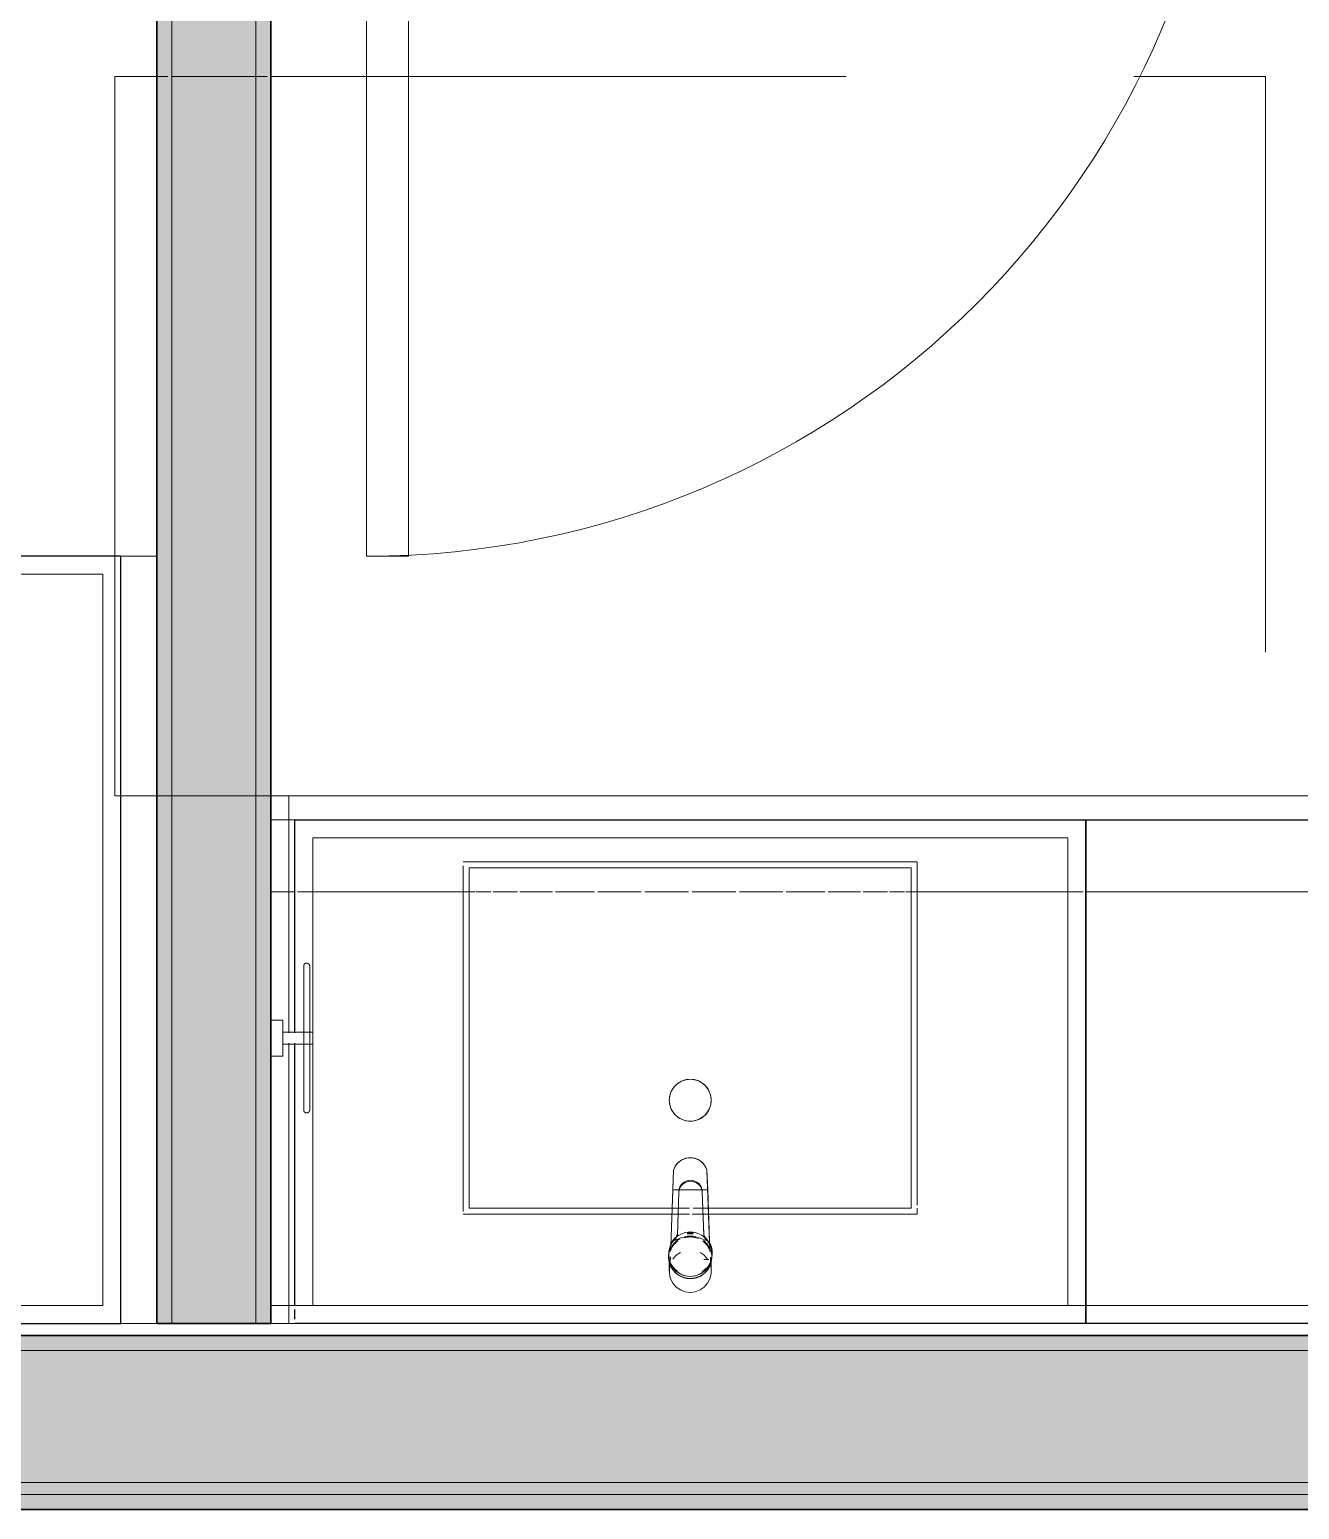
# Model space of a CAD drawing. Header units: inches. Extents: x 6 to 8416, y -388 to 6104.
# Drawn here: x 6287 to 6339.9, y 1568.9 to 1630.6 of the extents above; entities that cross this region are included whole.
import ezdxf

# ---------------------------------------------------------------- set-up
doc = ezdxf.new("R2010")
doc.units = ezdxf.units.IN
doc.header["$MEASUREMENT"] = 0
doc.linetypes.add('Hidden 1_16_', pattern=[36, 24, -12])
for name, color, linetype, lineweight in [('A-DOOR', 31, 'Continuous', 18), ('A-DOOR-FRAM', 31, 'Continuous', 25), ('A-GENM', 13, 'Continuous', 18), ('A-ROOM', 32, 'Continuous', 13), ('A-WALL', 113, 'Continuous', 25), ('A-WALL-PATT', 111, 'Continuous', 35), ('I-WALL', 2, 'Continuous', 25), ('P-SANR-FIXT', 6, 'Continuous', 18), ('Q-CASE', 31, 'Continuous', 18), ('Q-SPCQ', 91, 'Continuous', 18)]:
    doc.layers.add(name, color=color, linetype=linetype, lineweight=lineweight)

# ---------------------------------------------------------------- blocks, each defined once
blk = doc.blocks.new('GM BA Vanity-Double - Lav Cab-Drawers-Lav Cab-ICC ADA-AM - Type B Opt_ A - 33_ Lav Cab_15_ Drawer_33_ Lav Cab-19125548-LEVEL 3 - PLAN Copy 1 Copy 1')
at = {"layer": 'A-GENM'}
for p, q in [((0.75, 0), (0, 0)), ((0, 0), (0, -0.75)), ((0, 0), (0.75, 0)), ((0, -0.75), (0, 0)), ((83, 0), (0, 0)), ((0, 0), (0, -0.75)), ((0, -0.75), (0, 0)), ((0, 0), (0.75, 0)), ((0.75, 0), (0, 0)), ((0, 0), (0, -22)), ((0, -0.75), (0, 0)), ((0, 0), (0.75, 0)), ((82.25, 0), (0.75, 0)), ((0.75, 0), (82.25, 0)), ((0.75, 0), (82.25, 0)), ((0.75, -11.783), (0.75, 0)), ((0.75, 0), (0.75, -0.75)), ((83, 0), (82.25, 0)), ((82.25, 0), (83, 0)), ((82.25, 0), (83, 0)), ((83, 0), (82.25, 0)), ((82.25, 0), (82.25, -11.69)), ((82.25, -0.75), (82.25, 0)), ((82.25, 0), (83, 0)), ((83, -0.75), (83, 0)), ((83, 0), (83, -0.75)), ((83, -0.75), (83, 0)), ((83, 0), (83, -0.75)), ((83, -22), (83, 0)), ((83, 0), (83, -0.75)), ((0, -0.75), (0, -22)), ((0, -22), (0, -0.75)), ((0, -0.75), (83, -0.75)), ((0.75, -0.75), (0, -0.75)), ((0, -22), (0, -0.75)), ((82.25, -0.75), (0.75, -0.75)), ((0.75, -0.75), (0.75, -11.783)), ((83, -0.75), (82.25, -0.75)), ((82.25, -11.69), (82.25, -0.75)), ((83, -22), (83, -0.75)), ((83, -0.75), (83, -22)), ((83, -0.75), (83, -22)), ((8.281, -4.813), (16.746, -4.813)), ((8.281, -19), (8.281, -4.813)), ((16.746, -4.813), (8.281, -4.813)), ((8.281, -4.813), (8.281, -19)), ((16.746, -4.813), (16.975, -4.813)), ((16.975, -4.813), (16.746, -4.813)), ((16.975, -4.813), (17.386, -4.813)), ((17.386, -4.813), (16.975, -4.813)), ((17.531, -4.813), (17.999, -4.813)), ((17.999, -4.813), (17.531, -4.813)), ((17.999, -4.813), (18.254, -4.813)), ((18.254, -4.813), (17.999, -4.813)), ((18.254, -4.813), (26.719, -4.813)), ((26.719, -4.813), (18.254, -4.813)), ((26.719, -4.813), (26.719, -19)), ((26.719, -19), (26.719, -4.813)), ((56.281, -19), (56.281, -4.813)), ((56.281, -4.813), (64.746, -4.813)), ((56.281, -4.813), (56.281, -19)), ((64.746, -4.813), (56.281, -4.813)), ((64.746, -4.813), (64.975, -4.813)), ((64.975, -4.813), (64.746, -4.813)), ((64.975, -4.813), (65.386, -4.813)), ((65.386, -4.813), (64.975, -4.813)), ((65.531, -4.813), (65.999, -4.813)), ((65.999, -4.813), (65.531, -4.813)), ((65.999, -4.813), (66.254, -4.813)), ((66.254, -4.813), (65.999, -4.813)), ((66.254, -4.813), (74.719, -4.813)), ((74.719, -4.813), (66.254, -4.813)), ((74.719, -4.813), (74.719, -19)), ((74.719, -19), (74.719, -4.813)), ((0.75, -22), (0.75, -12.217)), ((0.75, -12.217), (0.75, -22)), ((82.25, -12.123), (82.25, -22)), ((82.25, -22), (82.25, -12.123)), ((26.719, -19), (8.281, -19)), ((8.281, -19), (26.719, -19)), ((74.719, -19), (56.281, -19)), ((56.281, -19), (74.719, -19)), ((0, -22), (0.75, -22)), ((0.75, -22), (0, -22)), ((0, -22), (0.75, -22)), ((0.75, -22), (0, -22)), ((0.75, -22), (82.25, -22)), ((82.25, -22), (0.75, -22)), ((82.25, -22), (83, -22)), ((83, -22), (82.25, -22)), ((82.25, -22), (83, -22)), ((83, -22), (82.25, -22))]:
    blk.add_line(p, q, dxfattribs=at)
blk = doc.blocks.new('Unit-Single-Flush-ICC ADA-AM - 36_ x 84_-NR _U-BA _ BATH_-6493405-LEVEL 3 - PLAN Copy 1 Copy 1')
at = {"layer": 'A-DOOR'}
for p, q in [((16.25, 38.375), (18, 38.375)), ((16.25, 2.375), (16.25, 38.375)), ((18, 2.375), (18, 38.375)), ((16.25, 2.375), (18, 2.375))]:
    blk.add_line(p, q, dxfattribs=at)
at = {"layer": 'A-DOOR', "lineweight": 9}
blk.add_arc((18, 2.375), 36, 90, 180, dxfattribs=at)
at = {"layer": 'A-DOOR-FRAM'}
for p, q in [((-18, 3.375), (-20, 3.375)), ((-20, 3.375), (-20, 2.375)), ((-18, 2.375), (-18, 3.375)), ((20, 3.375), (18, 3.375)), ((18, 3.375), (18, 2.375)), ((20, 2.375), (20, 3.375)), ((-20, 2.375), (-18, 2.375)), ((18, 2.375), (20, 2.375)), ((-18, -2.375), (-20, -2.375)), ((-20, -2.375), (-20, -3.375)), ((-18, -3.375), (-18, -2.375)), ((20, -2.375), (18, -2.375)), ((18, -2.375), (18, -3.375)), ((20, -3.375), (20, -2.375)), ((-20, -3.375), (-18, -3.375)), ((18, -3.375), (20, -3.375))]:
    blk.add_line(p, q, dxfattribs=at)
at = {"layer": 'A-DOOR-FRAM', "lineweight": 18}
for p, q in [((-18, 3.375), (-20, 3.375)), ((-20, 3.375), (-20, 2.375)), ((-18, 3.375), (-18, 2.375)), ((20, 3.375), (18, 3.375)), ((18, 3.375), (18, 2.375)), ((20, 3.375), (20, 2.375)), ((-20, 2.375), (-18, 2.375)), ((18, 2.375), (20, 2.375)), ((-20, -3.375), (-20, -2.375)), ((-18, -2.375), (-20, -2.375)), ((-18, -3.375), (-18, -2.375)), ((18, -3.375), (18, -2.375)), ((20, -2.375), (18, -2.375)), ((20, -3.375), (20, -2.375)), ((-20, -3.375), (-18, -3.375)), ((18, -3.375), (20, -3.375))]:
    blk.add_line(p, q, dxfattribs=at)
blk = doc.blocks.new('CW - FL - Single UP _ LW Doors - AM - 30_ W x 32_ D x H-V208-LEVEL 3 - PLAN Copy 1 Copy 1')
at = {"layer": 'Q-CASE', "lineweight": 9}
for p, q in [((-5.262, 0), (-5.262, -32)), ((24.738, 0), (-5.262, 0)), ((-5.262, 0), (-5.262, -32)), ((24.738, 0), (-5.262, 0)), ((-5.262, 0), (24.738, 0)), ((24.738, -32), (24.738, 0)), ((24.738, -32), (24.738, 0)), ((24.738, -32), (24.738, 0)), ((23.988, -0.75), (-4.512, -0.75)), ((-4.512, -0.75), (-4.512, -31.25)), ((-4.512, -0.75), (23.988, -0.75)), ((-4.512, -31.25), (-4.512, -0.75)), ((23.988, -31.25), (23.988, -0.75)), ((23.988, -0.75), (23.988, -31.25)), ((24.738, -32), (24.738, -29)), ((-4.512, -31.25), (23.988, -31.25)), ((23.988, -31.25), (-4.512, -31.25)), ((24.738, -32), (-5.262, -32)), ((-5.262, -32), (24.738, -32)), ((-5.262, -32), (24.738, -32))]:
    blk.add_line(p, q, dxfattribs=at)
at = {"layer": 'Q-CASE', "lineweight": 25}
for p, q in [((24.738, 0), (-5.262, 0)), ((-5.262, 0), (-5.262, -32)), ((24.738, -32), (24.738, 0)), ((-5.262, -32), (24.738, -32))]:
    blk.add_line(p, q, dxfattribs=at)
blk = doc.blocks.new('CW - LW - Filler - Toe Kick - AM - 1 1_2_ W x 32_ D x H-V209-LEVEL 3 - PLAN Copy 1 Copy 1')
at = {"layer": 'Q-CASE', "lineweight": 9}
for p, q in [((18.238, 0), (18.238, -32)), ((19.738, 0), (18.238, 0)), ((18.238, 0), (18.238, -32)), ((19.738, 0), (18.238, 0)), ((18.238, -32), (18.238, 0)), ((18.238, 0), (19.738, 0)), ((19.738, -32), (19.738, 0)), ((19.738, -32), (19.738, 0)), ((18.238, -32), (19.738, -32)), ((18.238, -32), (19.738, -32)), ((18.238, -32.004), (19.738, -32.004)), ((18.238, -32.004), (19.738, -32.004))]:
    blk.add_line(p, q, dxfattribs=at)
blk = doc.blocks.new('CW BA Var LW - 3 Drawers - AM - W x H x 21_ D - 6_ Top Drawer-19125550-LEVEL 3 - PLAN Copy 1 Copy 1')
at = {"layer": 'Q-CASE', "lineweight": 9}
for p, q in [((3.738, 0), (3.738, -0.75)), ((3.738, -0.75), (3.738, 0)), ((3.738, 0), (18.738, 0)), ((18.738, 0), (3.738, 0)), ((18.738, 0), (18.738, -0.75)), ((18.738, -0.75), (18.738, 0)), ((3.738, 0), (3.738, -0.75)), ((3.738, -0.75), (3.738, 0)), ((3.738, 0), (18.738, 0)), ((18.738, 0), (3.738, 0)), ((18.738, 0), (18.738, -0.75)), ((18.738, -0.75), (18.738, 0)), ((3.738, -0.75), (3.738, -18)), ((3.738, -18), (3.738, -0.75)), ((3.738, -0.75), (3.738, -21)), ((3.738, -21), (3.738, -0.75)), ((18.738, -0.75), (18.738, -18)), ((18.738, -18), (18.738, -0.75)), ((18.738, -0.75), (18.738, -21)), ((18.738, -21), (18.738, -0.75)), ((18.738, -18), (3.738, -18)), ((18.738, -18), (3.738, -18)), ((18.738, -21), (3.738, -21)), ((18.738, -21), (3.738, -21)), ((3.738, -21), (18.738, -21))]:
    blk.add_line(p, q, dxfattribs=at)
at = {"layer": 'Q-CASE', "lineweight": 25}
for p, q in [((3.738, -0.75), (3.738, 0)), ((3.738, 0), (18.738, 0)), ((18.738, 0), (18.738, -0.75)), ((3.738, -21), (3.738, -0.75)), ((18.738, -0.75), (18.738, -21)), ((18.738, -21), (3.738, -21))]:
    blk.add_line(p, q, dxfattribs=at)
blk = doc.blocks.new('CW BA Var LW - Double Doors - AM - W x H x 21_ D - 5 1_2_ Hidden Apron-19125577-LEVEL 3 - PLAN Copy 1 Copy 1')
at = {"layer": 'Q-CASE', "lineweight": 9}
for p, q in [((-14.262, 0), (-14.262, -0.75)), ((-14.262, -0.75), (-14.262, 0)), ((-14.262, 0), (18.738, 0)), ((18.738, 0), (-14.262, 0)), ((-14.262, 0), (-14.262, -0.75)), ((-14.262, -0.75), (-14.262, 0)), ((-14.262, 0), (18.738, 0)), ((18.738, 0), (-14.262, 0)), ((18.738, -0.18), (18.738, -0.581)), ((18.738, -0.581), (18.738, -0.18)), ((18.738, -0.18), (18.738, -0.581)), ((18.738, -0.581), (18.738, -0.18)), ((-14.262, -0.75), (-14.262, -21)), ((-14.262, -21), (-14.262, -0.75)), ((-14.262, -0.75), (-14.262, -18)), ((-14.262, -18), (-14.262, -0.75)), ((-13.512, -0.75), (17.988, -0.75)), ((-13.512, -20.228), (-13.512, -0.75)), ((17.988, -0.75), (-13.512, -0.75)), ((-13.512, -0.75), (-13.512, -20.228)), ((17.988, -0.75), (17.988, -11.69)), ((17.988, -11.69), (17.988, -0.75)), ((18.738, -0.75), (18.738, -11.69)), ((18.738, -11.69), (18.738, -0.75)), ((18.738, -0.75), (18.738, -11.69)), ((18.738, -11.69), (18.738, -0.75)), ((17.988, -11.69), (17.988, -12.123)), ((17.988, -12.123), (17.988, -11.69)), ((17.988, -12.123), (17.988, -20.25)), ((17.988, -20.25), (17.988, -12.123)), ((18.738, -12.123), (18.738, -21)), ((18.738, -21), (18.738, -12.123)), ((18.738, -12.123), (18.738, -18)), ((18.738, -18), (18.738, -12.123)), ((-7.209, -18), (-14.151, -18)), ((-7.209, -18), (-14.151, -18)), ((-6.981, -18), (-7.209, -18)), ((-6.981, -18), (-7.209, -18)), ((-6.75, -18), (-6.965, -18)), ((-6.75, -18), (-6.965, -18)), ((-6.068, -18), (-6.702, -18)), ((-6.068, -18), (-6.702, -18)), ((-4.97, -18), (-5.991, -18)), ((-4.97, -18), (-5.991, -18)), ((-3.51, -18), (-4.867, -18)), ((-3.51, -18), (-4.867, -18)), ((-1.762, -18), (-3.387, -18)), ((-1.762, -18), (-3.387, -18)), ((0.186, -18), (-1.625, -18)), ((0.186, -18), (-1.625, -18)), ((2.164, -18), (0.338, -18)), ((2.164, -18), (0.338, -18)), ((4.138, -18), (2.311, -18)), ((4.138, -18), (2.311, -18)), ((6.1, -18), (4.289, -18)), ((6.1, -18), (4.289, -18)), ((7.862, -18), (6.238, -18)), ((7.862, -18), (6.238, -18)), ((9.342, -18), (7.986, -18)), ((9.342, -18), (7.986, -18)), ((10.466, -18), (9.445, -18)), ((10.466, -18), (9.445, -18)), ((11.177, -18), (10.544, -18)), ((11.177, -18), (10.544, -18)), ((11.44, -18), (11.225, -18)), ((11.44, -18), (11.225, -18)), ((11.685, -18), (11.456, -18)), ((11.685, -18), (11.456, -18)), ((18.627, -18), (11.685, -18)), ((18.627, -18), (11.685, -18)), ((17.988, -20.25), (-13.512, -20.25)), ((-13.512, -20.25), (17.988, -20.25)), ((18.738, -21), (-14.262, -21)), ((18.738, -21), (-14.262, -21)), ((-14.262, -21), (18.738, -21))]:
    blk.add_line(p, q, dxfattribs=at)
at = {"layer": 'Q-CASE', "lineweight": 25}
for p, q in [((-14.262, -0.75), (-14.262, 0)), ((-14.262, 0), (18.738, 0)), ((18.738, -0.18), (18.738, -0.581)), ((-14.262, -21), (-14.262, -0.75)), ((18.738, -0.75), (18.738, -11.69)), ((18.738, -12.123), (18.738, -21)), ((18.738, -21), (-14.262, -21))]:
    blk.add_line(p, q, dxfattribs=at)
blk = doc.blocks.new('z Nested-Lav Basin-Rectangular - Rectangular-V1382-LEVEL 3 - PLAN Copy 1 Copy 1')
at = {"layer": 'P-SANR-FIXT', "lineweight": 9}
for p, q in [((-9.469, 7.387), (-0.764, 7.387)), ((-9.231, 7.387), (-9.469, 7.387)), ((-9.469, 7.387), (-9.469, 7.137)), ((-9.469, 7.017), (-9.469, -7.301)), ((-8.531, 7.387), (-9.231, 7.387)), ((-9.219, -7.051), (-9.219, 7.137)), ((-9.219, 7.137), (-0.754, 7.137)), ((-9.219, 7.137), (-8.988, 7.137)), ((-8.988, 7.137), (-8.306, 7.137)), ((-7.403, 7.387), (-8.531, 7.387)), ((-8.306, 7.137), (-7.208, 7.137)), ((-5.904, 7.387), (-7.403, 7.387)), ((-7.208, 7.137), (-5.748, 7.137)), ((-4.108, 7.387), (-5.904, 7.387)), ((-5.748, 7.137), (-4, 7.137)), ((-2.107, 7.387), (-4.108, 7.387)), ((-4, 7.137), (-2.051, 7.137)), ((-0.768, 7.387), (-2.107, 7.387)), ((-2.051, 7.137), (-0.759, 7.137)), ((-0.537, 7.387), (-0.768, 7.387)), ((-0.764, 7.387), (-0.534, 7.387)), ((-0.759, 7.137), (-0.528, 7.137)), ((-0.754, 7.137), (-0.525, 7.137)), ((-0.073, 7.387), (-0.537, 7.387)), ((-0.534, 7.387), (-0.073, 7.387)), ((-0.528, 7.137), (-0.114, 7.137)), ((-0.525, 7.137), (-0.114, 7.137)), ((0.031, 7.137), (0.499, 7.137)), ((0.031, 7.137), (0.501, 7.137)), ((0.032, 7.387), (0.508, 7.387)), ((0.51, 7.387), (0.032, 7.387)), ((0.499, 7.137), (0.754, 7.137)), ((0.501, 7.137), (0.759, 7.137)), ((0.508, 7.387), (0.764, 7.387)), ((0.768, 7.387), (0.51, 7.387)), ((0.754, 7.137), (9.219, 7.137)), ((0.759, 7.137), (2.051, 7.137)), ((0.764, 7.387), (9.469, 7.387)), ((2.107, 7.387), (0.768, 7.387)), ((2.051, 7.137), (4, 7.137)), ((4.108, 7.387), (2.107, 7.387)), ((4, 7.137), (5.748, 7.137)), ((5.904, 7.387), (4.108, 7.387)), ((5.748, 7.137), (7.208, 7.137)), ((7.403, 7.387), (5.904, 7.387)), ((7.208, 7.137), (8.306, 7.137)), ((8.531, 7.387), (7.403, 7.387)), ((8.306, 7.137), (8.988, 7.137)), ((9.231, 7.387), (8.531, 7.387)), ((8.988, 7.137), (9.219, 7.137)), ((9.219, 7.137), (9.219, -7.051)), ((9.469, 7.387), (9.231, 7.387)), ((9.469, -7.141), (9.469, 7.282)), ((-9.469, -7.301), (-9.231, -7.301)), ((9.469, -7.301), (-9.469, -7.301)), ((-9.231, -7.301), (-8.531, -7.301)), ((9.219, -7.051), (-9.219, -7.051)), ((-8.988, -7.051), (-9.219, -7.051)), ((-8.306, -7.051), (-8.988, -7.051)), ((-8.531, -7.301), (-7.403, -7.301)), ((-7.208, -7.051), (-8.306, -7.051)), ((-7.403, -7.301), (-5.904, -7.301)), ((-5.748, -7.051), (-7.208, -7.051)), ((-5.904, -7.301), (-4.108, -7.301)), ((-4, -7.051), (-5.748, -7.051)), ((-4.108, -7.301), (-2.107, -7.301)), ((-2.051, -7.051), (-4, -7.051)), ((-2.107, -7.301), (0, -7.301)), ((0, -7.051), (-2.051, -7.051)), ((2.051, -7.051), (0, -7.051)), ((0, -7.301), (2.107, -7.301)), ((4, -7.051), (2.051, -7.051)), ((2.107, -7.301), (4.108, -7.301)), ((5.748, -7.051), (4, -7.051)), ((4.108, -7.301), (5.904, -7.301)), ((7.208, -7.051), (5.748, -7.051)), ((5.904, -7.301), (7.403, -7.301)), ((8.306, -7.051), (7.208, -7.051)), ((7.403, -7.301), (8.531, -7.301)), ((8.988, -7.051), (8.306, -7.051)), ((8.531, -7.301), (9.231, -7.301)), ((9.219, -7.051), (8.988, -7.051)), ((9.231, -7.301), (9.469, -7.301))]:
    blk.add_line(p, q, dxfattribs=at)
at = {"layer": 'P-SANR-FIXT'}
blk.add_circle((0, 2.637), 0.875, dxfattribs=at)
at = {"layer": 'P-SANR-FIXT', "lineweight": 9}
for points in [[(-0.875, 2.637), (-0.875, 2.738), (-0.839, 2.942), (-0.684, 3.211), (-0.447, 3.41), (-0.155, 3.516), (0.155, 3.516), (0.447, 3.41), (0.684, 3.21), (0.839, 2.942), (0.875, 2.738), (0.875, 2.637)], [(-0.67, 3.199), (-0.736, 3.121), (-0.787, 3.032), (-0.822, 2.936)], [(-0.438, 3.394), (-0.526, 3.343), (-0.605, 3.277), (-0.67, 3.199)], [(-0.152, 3.498), (-0.252, 3.481), (-0.349, 3.445), (-0.438, 3.394)], [(0.152, 3.498), (0.052, 3.516), (-0.052, 3.516), (-0.152, 3.498)], [(0.438, 3.394), (0.349, 3.445), (0.252, 3.481), (0.152, 3.498)], [(0.67, 3.199), (0.605, 3.277), (0.526, 3.343), (0.438, 3.394)], [(0.822, 2.936), (0.787, 3.031), (0.736, 3.121), (0.67, 3.199)], [(-0.822, 2.936), (-0.857, 2.84), (-0.875, 2.738), (-0.875, 2.637)], [(-0.875, 2.637), (-0.875, 2.535), (-0.857, 2.433), (-0.822, 2.337)], [(0.875, 2.637), (0.875, 2.535), (0.839, 2.331), (0.684, 2.063), (0.447, 1.863), (0.155, 1.757), (-0.155, 1.757), (-0.447, 1.863), (-0.684, 2.062), (-0.839, 2.331), (-0.875, 2.535), (-0.875, 2.637)], [(0.875, 2.637), (0.875, 2.738), (0.857, 2.84), (0.822, 2.936)], [(0.822, 2.337), (0.857, 2.433), (0.875, 2.535), (0.875, 2.637)], [(-0.822, 2.337), (-0.787, 2.242), (-0.736, 2.152), (-0.67, 2.074)], [(-0.67, 2.074), (-0.605, 1.996), (-0.526, 1.93), (-0.438, 1.879)], [(-0.438, 1.879), (-0.349, 1.828), (-0.252, 1.793), (-0.152, 1.775)], [(0.152, 1.775), (0.252, 1.793), (0.349, 1.828), (0.438, 1.879)], [(0.438, 1.879), (0.526, 1.93), (0.605, 1.996), (0.67, 2.074)], [(0.67, 2.074), (0.736, 2.152), (0.787, 2.242), (0.822, 2.337)], [(-0.152, 1.775), (-0.052, 1.757), (0.052, 1.757), (0.152, 1.775)]]:
    blk.add_open_spline(points, degree=3, dxfattribs=at)
blk = doc.blocks.new('z Nested-Faucet-BA-Sngl Handle - Faucet-V948-LEVEL 3 - PLAN Copy 1 Copy 1')
at = {"layer": 'P-SANR-FIXT'}
for p, q in [((-0.878, 1.628), (-0.878, 1.072)), ((-0.837, 1.3), (-0.837, 1.146)), ((-0.586, 1.721), (-0.73, 1.571)), ((0.85, 1.3), (0.85, 1.232)), ((0.85, 1.232), (0.85, 1.3)), ((0.878, 1.072), (0.878, 1.628)), ((-0.913, 0.847), (-0.913, 0.806)), ((-0.892, 1.197), (-0.904, 1.059)), ((-0.904, 1.059), (-0.904, 0.911)), ((-0.904, 1.059), (-0.901, 0.993)), ((-0.837, 1.146), (-0.837, 1.058)), ((-0.837, 1.058), (-0.829, 1.058)), ((-0.829, 1.058), (-0.837, 1.058)), ((-0.82, 0.808), (-0.697, -2.584)), ((-0.727, -1.767), (-0.82, 0.808)), ((-0.772, 1.146), (-0.57, 1.146)), ((-0.723, 1.126), (-0.582, 0.966)), ((-0.582, 0.966), (-0.408, 0.845)), ((0.408, 0.845), (0.582, 0.966)), ((0.582, 0.966), (0.723, 1.126)), ((0.828, 1.029), (0.835, 1.214)), ((0.836, 1.232), (0.832, 1.146)), ((0.836, 1.232), (0.85, 1.232)), ((0.85, 1.232), (0.836, 1.232)), ((0.89, 0.926), (0.89, 0.966)), ((0.904, 1.059), (0.892, 1.197)), ((0.901, 0.993), (0.904, 1.059)), ((0.904, 0.911), (0.904, 1.059)), ((-0.567, 0.126), (-0.5, -1.664)), ((-0.567, 0.085), (-0.567, 0.126)), ((-0.502, -1.664), (-0.567, 0.085)), ((-0.118, 0.06), (-0.118, 0.019)), ((-0.118, 0.019), (0.118, 0.019)), ((-0.118, 0.019), (0.118, 0.019)), ((0.118, 0.019), (0.118, 0.06)), ((0.476, -1.663), (0.538, 0.119)), ((0.538, 0.078), (0.477, -1.663)), ((0.538, 0.078), (0.538, 0.119)), ((0.608, 0.226), (0.608, 0.267)), ((0.697, -2.591), (0.812, 0.587)), ((0.812, 0.587), (0.727, -1.767)), ((-0.697, -2.584), (-0.727, -1.767)), ((-0.727, -1.767), (0.727, -1.767)), ((0.727, -1.767), (0.697, -2.591))]:
    blk.add_line(p, q, dxfattribs=at)
at = {"layer": 'P-SANR-FIXT', "flags": 128}
for points in [[(0, 2.513), (-0.21, 2.488), (-0.408, 2.412), (-0.582, 2.291), (-0.723, 2.131), (-0.821, 1.942), (-0.872, 1.735), (-0.872, 1.522), (-0.83, 1.338)], [(0.83, 1.338), (0.872, 1.522), (0.872, 1.735), (0.821, 1.942), (0.723, 2.131), (0.582, 2.291), (0.408, 2.412), (0.21, 2.488), (0, 2.513)], [(0, 1.929), (-0.211, 1.905), (-0.41, 1.834), (-0.586, 1.721)], [(0.892, 1.197), (0.834, 1.393), (0.73, 1.571), (0.586, 1.721), (0.41, 1.834), (0.211, 1.905), (0, 1.929)], [(-0.74, 0.375), (-0.843, 0.574), (-0.897, 0.793), (-0.898, 1.019), (-0.846, 1.238), (-0.745, 1.438), (-0.601, 1.607), (-0.421, 1.736), (-0.217, 1.816), (0, 1.844)], [(-0.73, 1.571), (-0.834, 1.393), (-0.892, 1.197)], [(0, 1.844), (0.217, 1.816), (0.421, 1.736), (0.601, 1.607), (0.745, 1.438), (0.846, 1.238), (0.898, 1.019), (0.897, 0.793), (0.843, 0.574), (0.74, 0.375)], [(0, 0.193), (-0.375, 0.243), (-0.74, 0.375)], [(0.74, 0.375), (0.38, 0.244), (0, 0.193)], [(-0.697, -2.584), (-0.622, -2.753), (-0.506, -2.898), (-0.358, -3.009), (-0.187, -3.079), (-0.003, -3.103), (0.181, -3.081), (0.353, -3.013), (0.503, -2.903), (0.62, -2.76), (0.697, -2.591)], [(-0.53, -2.874), (-0.63, -2.738), (-0.697, -2.584)], [(0.527, -2.879), (0.397, -2.987), (0.246, -3.061), (0.081, -3.099), (-0.087, -3.098), (-0.251, -3.059), (-0.401, -2.982), (-0.53, -2.874)], [(0.697, -2.591), (0.628, -2.745), (0.527, -2.879)]]:
    blk.add_lwpolyline(points, dxfattribs=at)
at = {"layer": 'P-SANR-FIXT'}
for centre, major_axis, ratio, start_param, end_param in [((0, 1.072), (0.878, 0), 0.992546, 1.570796, 2.827433), ((0, 1.072), (-0.878, 0), 0.992546, 4.712389, 5.969026), ((0.006, 0.973), (0.888, 0), 0.981627, 0.933909, 2.665692), ((0, 1.072), (0.878, 0), 0.992546, 0.314159, 1.570796), ((0, 1.072), (0.878, 0), 0.992546, 0.314159, 1.570796), ((0.254, 0.847), (1.168, 0), 0.981627, 2.665692, 3.178986), ((0.006, 0.932), (0.888, 0), 0.981627, 2.170897, 2.418294), ((0.011, 0.98), (0.879, 0), 0.981627, 0.042013, 0.933909), ((0.011, 0.939), (0.879, 0), 0.981627, 0.710935, 0.933909), ((0.011, 0.939), (0.879, 0), 0.981627, 0.487961, 0.710935), ((0.254, 0.806), (1.168, 0), 0.981627, 2.964137, 3.178986), ((-0.322, 0.826), (0.591, 0), 0.981627, 3.178986, 3.714688), ((-0.322, 0.785), (0.591, 0), 0.981627, 3.178986, 3.714688), ((0, 1.061), (0.904, 0), 0.992546, 3.217646, 3.715894), ((0, 1.072), (0.878, 0), 0.992546, 3.551057, 4.075712), ((0, 1.072), (0.878, 0), 0.992546, 3.551057, 4.075712), ((0, 1.072), (0.878, 0), 0.992546, 5.340708, 5.969026), ((0, 1.072), (0.878, 0), 0.992546, 5.340708, 5.969026), ((0.057, 0.859), (0.817, 0), 0.981627, 5.452534, 5.996826), ((0, 1.061), (0.904, 0), 0.992546, 5.760739, 5.987105), ((-0.314, 0.966), (1.204, 0), 0.981627, 5.996826, 6.325199), ((-0.314, 0.926), (1.204, 0), 0.981627, 5.996826, 6.161012), ((0, 1.072), (0.878, 0), 0.992546, 6.230844, 6.449596), ((-0.314, 0.926), (-1.204, 0), 0.981627, 3.01942, 3.141593), ((-0.314, 0.926), (1.204, 0), 0.981627, 0, 0.042013), ((0.566, 1.388), (1.648, 0), 0.981627, 3.714688, 3.860385), ((0.566, 1.348), (1.648, 0), 0.981627, 3.714688, 3.787537), ((0.566, 1.348), (1.648, 0), 0.981627, 3.787537, 3.860385), ((0, 1.061), (0.904, 0), 0.992546, 3.750335, 4.060308), ((0, 0.89), (0.904, 0), 0.992546, 3.752746, 4.180072), ((-1.05, 0), (0.5, 0), 0.981627, 0.402972, 0.718792), ((-1.05, -0.04), (0.5, 0), 0.981627, 0.258592, 0.718792), ((-1.05, 0), (0.5, 0), 0.981627, 0.258592, 0.402972), ((0, 0.89), (0.904, 0), 0.992546, 4.232568, 4.712389), ((0, 1.072), (0.878, 0), 0.992546, 4.304525, 4.702797), ((0, 1.072), (0.878, 0), 0.992546, 4.304525, 4.702797), ((0, 1.061), (0.904, 0), 0.992546, 4.44211, 4.712389), ((0, 1.061), (-0.904, 0), 0.992546, 1.570796, 1.844377), ((0, 0.89), (0.904, 0), 0.992546, 4.712389, 5.19221), ((0, 1.072), (0.878, 0), 0.992546, 4.721981, 5.021918), ((0, 1.072), (0.878, 0), 0.992546, 4.721981, 5.021918), ((0, 1.061), (0.904, 0), 0.992546, 5.210637, 5.708884), ((0, 0.89), (0.904, 0), 0.992546, 5.234976, 5.672032), ((1.193, -0.131), (0.689, 0), 0.981627, 2.584339, 2.826182), ((1.193, -0.091), (0.689, 0), 0.981627, 2.708663, 2.826182), ((1.193, -0.091), (0.689, 0), 0.981627, 2.584339, 2.708663), ((0.057, 0.818), (0.817, 0), 0.981627, 5.452534, 5.996826), ((-0.012, -1.647), (0.488, 0), 0.981627, 3.17816, 6.248991), ((-0.012, -1.687), (0.488, 0), 0.981627, 3.17816, 6.248991)]:
    blk.add_ellipse(centre, major_axis=major_axis, ratio=ratio, start_param=start_param, end_param=end_param, dxfattribs=at)
for points, knots in [([(0, 0.067), (-0.018, 0.067), (-0.044, 0.067), (-0.074, 0.067), (-0.096, 0.066), (-0.114, 0.064), (-0.118, 0.062), (-0.118, 0.06)], [0, 0, 0, 0, 0.285714, 0.428571, 0.571429, 0.785714, 1, 1, 1, 1]), ([(-0.118, 0.06), (-0.118, 0.058), (-0.11, 0.053), (-0.079, 0.044), (-0.04, 0.039), (-0.014, 0.038), (0, 0.038)], [0, 0, 0, 0, 0.285714, 0.571429, 0.785714, 1, 1, 1, 1]), ([(0.118, 0.06), (0.118, 0.062), (0.112, 0.065), (0.093, 0.066), (0.071, 0.067), (0.04, 0.067), (0.013, 0.067), (0, 0.067)], [0, 0, 0, 0, 0.285714, 0.428571, 0.571429, 0.785714, 1, 1, 1, 1]), ([(0, 0.038), (0.018, 0.038), (0.044, 0.039), (0.075, 0.044), (0.096, 0.049), (0.114, 0.055), (0.118, 0.058), (0.118, 0.06)], [0, 0, 0, 0, 0.285714, 0.428571, 0.571429, 0.785714, 1, 1, 1, 1])]:
    blk.add_open_spline(points, degree=3, knots=knots, dxfattribs=at)
blk = doc.blocks.new('z Nested-Clearance-Plumbing-AM - Clearance-V1383-LEVEL 3 - PLAN Copy 1 Copy 1')
at = {"layer": 'A-GENM', "linetype": 'Hidden 1_16_', "lineweight": 9}
for p, q in [((-15, -41.5), (-15, 0)), ((-15, 0), (15, 0)), ((15, 0), (15, -40.75)), ((15, -40.75), (15, -41.5)), ((-15, -45.625), (-15, -41.647)), ((15, -41.5), (15, -46.25)), ((-15, -46.25), (-15, -45.799)), ((-15, -48), (-15, -46.25)), ((15, -46.25), (15, -47.99)), ((5.006, -48), (-15, -48)), ((15, -48), (5.006, -48))]:
    blk.add_line(p, q, dxfattribs=at)
blk = doc.blocks.new('CW Var Filler - AM - W x H x 21_ D-V1386-LEVEL 3 - PLAN Copy 1 Copy 1')
at = {"layer": 'Q-CASE', "lineweight": 9}
for p, q in [((18.488, 0), (18.738, 0)), ((18.738, 0), (18.488, 0)), ((18.488, -0.18), (18.488, -0.581)), ((18.488, -0.581), (18.488, -0.18)), ((18.738, 0), (19.488, 0)), ((19.488, 0), (18.738, 0)), ((19.488, 0), (19.488, -0.75)), ((19.488, 0), (19.488, -0.75)), ((18.488, -0.75), (18.488, -11.69)), ((18.488, -11.69), (18.488, -0.75)), ((19.488, -0.75), (19.488, -21)), ((19.488, -0.75), (19.488, -21)), ((18.488, -12.123), (18.488, -18)), ((18.488, -21), (18.488, -12.123)), ((18.488, -18), (18.488, -21)), ((18.738, -21), (18.488, -21)), ((18.738, -21), (18.488, -21)), ((18.488, -21.004), (18.738, -21.004)), ((18.488, -21.004), (18.738, -21.004)), ((19.488, -21), (18.738, -21)), ((19.488, -21), (18.738, -21)), ((18.738, -21.004), (19.488, -21.004)), ((18.738, -21.004), (19.488, -21.004))]:
    blk.add_line(p, q, dxfattribs=at)
blk = doc.blocks.new('CW Var Filler - Toe Kick - AM - W x H x 21_ D-5726114-LEVEL 3 - PLAN Copy 1 Copy 1')
at = {"layer": 'Q-CASE', "lineweight": 9}
for p, q in [((18.488, -18.004), (18.738, -18.004)), ((18.738, -18.004), (19.488, -18.004)), ((18.488, -21.004), (18.738, -21.004)), ((18.488, -21.004), (18.738, -21.004)), ((18.738, -21.004), (19.488, -21.004)), ((18.738, -21.004), (19.488, -21.004))]:
    blk.add_line(p, q, dxfattribs=at)
blk = doc.blocks.new('SE BA Towel Ring-AM - 6_ Dia_ x 1 3_4_ D_ 52_ AFF-1978645-LEVEL 3 - PLAN Copy 1 Copy 1')
at = {"layer": 'Q-SPCQ'}
for p, q in [((-0.75, 0), (-0.75, -0.5)), ((0.75, -0.5), (0.75, 0)), ((-0.75, 0), (0, 0)), ((-0.75, -0.5), (0, -0.5)), ((-0.25, -0.5), (-0.25, -1.75)), ((-0.25, -0.5), (0, -0.5)), ((-0.236, -0.5), (0, -0.5)), ((-0.217, -0.5), (0, -0.5)), ((0, 0), (0.75, 0)), ((0, -0.5), (0.217, -0.5)), ((0, -0.5), (0.25, -0.5)), ((0, -0.5), (0.236, -0.5)), ((0, -0.5), (0.75, -0.5)), ((0.25, -1.75), (0.25, -0.5)), ((0, -1.75), (-0.25, -1.75)), ((0, -1.75), (-0.217, -1.75)), ((-0.088, -1.625), (-0.207, -1.625)), ((0.032, -1.625), (-0.088, -1.625)), ((0.217, -1.75), (0, -1.75)), ((0.25, -1.75), (0, -1.75)), ((0.152, -1.625), (0.032, -1.625)), ((0.088, -1.375), (0.207, -1.375)), ((0.272, -1.625), (0.152, -1.625))]:
    blk.add_line(p, q, dxfattribs=at)
at = {"layer": 'Q-SPCQ', "flags": 128}
for points in [[(-3.125, -1.5), (-3.125, -1.495), (-3.125, -1.49), (-3.124, -1.485), (-3.123, -1.48), (-3.122, -1.475), (-3.121, -1.47), (-3.12, -1.465), (-3.119, -1.461), (-3.117, -1.456), (-3.115, -1.451), (-3.113, -1.447), (-3.111, -1.442), (-3.108, -1.438), (-3.106, -1.434), (-3.103, -1.429), (-3.1, -1.425), (-3.097, -1.421), (-3.094, -1.418), (-3.091, -1.414), (-3.087, -1.41), (-3.083, -1.407), (-3.08, -1.404), (-3.076, -1.401), (-3.072, -1.398), (-3.068, -1.395), (-3.063, -1.392), (-3.059, -1.39), (-3.054, -1.388), (-3.05, -1.385), (-3.045, -1.384), (-3.041, -1.382), (-3.036, -1.38), (-3.031, -1.379), (-3.026, -1.378), (-3.021, -1.377), (-3.016, -1.376), (-3.011, -1.376), (-3.006, -1.375), (-3.001, -1.375), (-3, -1.375)], [(-3, -1.625), (-3.005, -1.625), (-3.01, -1.625), (-3.015, -1.624), (-3.02, -1.623), (-3.025, -1.622), (-3.03, -1.621), (-3.035, -1.62), (-3.039, -1.619), (-3.044, -1.617), (-3.049, -1.615), (-3.053, -1.613), (-3.058, -1.611), (-3.062, -1.608), (-3.066, -1.606), (-3.071, -1.603), (-3.075, -1.6), (-3.079, -1.597), (-3.082, -1.594), (-3.086, -1.591), (-3.09, -1.587), (-3.093, -1.583), (-3.096, -1.58), (-3.099, -1.576), (-3.102, -1.572), (-3.105, -1.568), (-3.108, -1.563), (-3.11, -1.559), (-3.112, -1.554), (-3.115, -1.55), (-3.116, -1.545), (-3.118, -1.541), (-3.12, -1.536), (-3.121, -1.531), (-3.122, -1.526), (-3.123, -1.521), (-3.124, -1.516), (-3.124, -1.511), (-3.125, -1.506), (-3.125, -1.501), (-3.125, -1.5)], [(-3, -1.375), (-2.998, -1.375), (-2.99, -1.375), (-2.978, -1.375), (-2.962, -1.375), (-2.94, -1.375), (-2.914, -1.375), (-2.883, -1.375), (-2.848, -1.375), (-2.808, -1.375), (-2.763, -1.375), (-2.714, -1.375), (-2.661, -1.375), (-2.603, -1.375), (-2.542, -1.375), (-2.476, -1.375), (-2.406, -1.375), (-2.333, -1.375), (-2.255, -1.375), (-2.175, -1.375), (-2.09, -1.375), (-2.002, -1.375), (-1.911, -1.375), (-1.817, -1.375), (-1.721, -1.375), (-1.621, -1.375), (-1.519, -1.375), (-1.414, -1.375), (-1.307, -1.375), (-1.198, -1.375), (-1.087, -1.375), (-0.974, -1.375), (-0.86, -1.375), (-0.745, -1.375), (-0.628, -1.375), (-0.51, -1.375), (-0.391, -1.375), (-0.272, -1.375)], [(3, -1.375), (2.998, -1.375), (2.99, -1.375), (2.978, -1.375), (2.962, -1.375), (2.94, -1.375), (2.914, -1.375), (2.883, -1.375), (2.848, -1.375), (2.808, -1.375), (2.763, -1.375), (2.714, -1.375), (2.661, -1.375), (2.603, -1.375), (2.542, -1.375), (2.476, -1.375), (2.406, -1.375), (2.333, -1.375), (2.255, -1.375), (2.175, -1.375), (2.09, -1.375), (2.002, -1.375), (1.911, -1.375), (1.817, -1.375), (1.721, -1.375), (1.621, -1.375), (1.519, -1.375), (1.414, -1.375), (1.307, -1.375), (1.198, -1.375), (1.087, -1.375), (0.974, -1.375), (0.86, -1.375), (0.745, -1.375), (0.628, -1.375), (0.51, -1.375), (0.391, -1.375), (0.272, -1.375), (0.152, -1.375), (0.032, -1.375), (-0.088, -1.375), (-0.207, -1.375), (-0.327, -1.375), (-0.446, -1.375), (-0.564, -1.375), (-0.682, -1.375), (-0.798, -1.375), (-0.913, -1.375), (-1.026, -1.375), (-1.138, -1.375), (-1.248, -1.375), (-1.357, -1.375), (-1.462, -1.375), (-1.566, -1.375), (-1.667, -1.375), (-1.766, -1.375), (-1.861, -1.375), (-1.954, -1.375), (-2.043, -1.375), (-2.129, -1.375), (-2.212, -1.375), (-2.291, -1.375), (-2.367, -1.375), (-2.439, -1.375), (-2.507, -1.375), (-2.571, -1.375), (-2.63, -1.375), (-2.686, -1.375), (-2.737, -1.375), (-2.784, -1.375), (-2.827, -1.375), (-2.865, -1.375), (-2.898, -1.375), (-2.927, -1.375), (-2.951, -1.375), (-2.97, -1.375), (-2.985, -1.375), (-2.994, -1.375), (-2.999, -1.375), (-3, -1.375)], [(-0.207, -1.625), (-0.327, -1.625), (-0.446, -1.625), (-0.564, -1.625), (-0.682, -1.625), (-0.798, -1.625), (-0.913, -1.625), (-1.026, -1.625), (-1.138, -1.625), (-1.248, -1.625), (-1.357, -1.625), (-1.462, -1.625), (-1.566, -1.625), (-1.667, -1.625), (-1.766, -1.625), (-1.861, -1.625), (-1.954, -1.625), (-2.043, -1.625), (-2.129, -1.625), (-2.212, -1.625), (-2.291, -1.625), (-2.367, -1.625), (-2.439, -1.625), (-2.507, -1.625), (-2.571, -1.625), (-2.63, -1.625), (-2.686, -1.625), (-2.737, -1.625), (-2.784, -1.625), (-2.827, -1.625), (-2.865, -1.625), (-2.898, -1.625), (-2.927, -1.625), (-2.951, -1.625), (-2.97, -1.625), (-2.985, -1.625), (-2.994, -1.625), (-2.999, -1.625), (-3, -1.625)], [(-3, -1.625), (-2.998, -1.625), (-2.99, -1.625), (-2.978, -1.625), (-2.962, -1.625), (-2.94, -1.625), (-2.914, -1.625), (-2.883, -1.625), (-2.848, -1.625), (-2.808, -1.625), (-2.763, -1.625), (-2.714, -1.625), (-2.661, -1.625), (-2.603, -1.625), (-2.542, -1.625), (-2.476, -1.625), (-2.406, -1.625), (-2.333, -1.625), (-2.255, -1.625), (-2.175, -1.625), (-2.09, -1.625), (-2.002, -1.625), (-1.911, -1.625), (-1.817, -1.625), (-1.721, -1.625), (-1.621, -1.625), (-1.519, -1.625), (-1.414, -1.625), (-1.307, -1.625), (-1.198, -1.625), (-1.087, -1.625), (-0.974, -1.625), (-0.86, -1.625), (-0.745, -1.625), (-0.628, -1.625), (-0.51, -1.625), (-0.391, -1.625), (-0.272, -1.625), (-0.152, -1.625), (-0.032, -1.625), (0.088, -1.625), (0.207, -1.625), (0.327, -1.625), (0.446, -1.625), (0.564, -1.625), (0.682, -1.625), (0.798, -1.625), (0.913, -1.625), (1.026, -1.625), (1.138, -1.625), (1.248, -1.625), (1.357, -1.625), (1.462, -1.625), (1.566, -1.625), (1.667, -1.625), (1.766, -1.625), (1.861, -1.625), (1.954, -1.625), (2.043, -1.625), (2.129, -1.625), (2.212, -1.625), (2.291, -1.625), (2.367, -1.625), (2.439, -1.625), (2.507, -1.625), (2.571, -1.625), (2.63, -1.625), (2.686, -1.625), (2.737, -1.625), (2.784, -1.625), (2.827, -1.625), (2.865, -1.625), (2.898, -1.625), (2.927, -1.625), (2.951, -1.625), (2.97, -1.625), (2.985, -1.625), (2.994, -1.625), (2.999, -1.625), (3, -1.625)], [(-0.272, -1.375), (-0.152, -1.375), (-0.032, -1.375), (0.088, -1.375)], [(0.207, -1.375), (0.327, -1.375), (0.446, -1.375), (0.564, -1.375), (0.682, -1.375), (0.798, -1.375), (0.913, -1.375), (1.026, -1.375), (1.138, -1.375), (1.248, -1.375), (1.357, -1.375), (1.462, -1.375), (1.566, -1.375), (1.667, -1.375), (1.766, -1.375), (1.861, -1.375), (1.954, -1.375), (2.043, -1.375), (2.129, -1.375), (2.212, -1.375), (2.291, -1.375), (2.367, -1.375), (2.439, -1.375), (2.507, -1.375), (2.571, -1.375), (2.63, -1.375), (2.686, -1.375), (2.737, -1.375), (2.784, -1.375), (2.827, -1.375), (2.865, -1.375), (2.898, -1.375), (2.927, -1.375), (2.951, -1.375), (2.97, -1.375), (2.985, -1.375), (2.994, -1.375), (2.999, -1.375), (3, -1.375)], [(3, -1.625), (2.998, -1.625), (2.99, -1.625), (2.978, -1.625), (2.962, -1.625), (2.94, -1.625), (2.914, -1.625), (2.883, -1.625), (2.848, -1.625), (2.808, -1.625), (2.763, -1.625), (2.714, -1.625), (2.661, -1.625), (2.603, -1.625), (2.542, -1.625), (2.476, -1.625), (2.406, -1.625), (2.333, -1.625), (2.255, -1.625), (2.175, -1.625), (2.09, -1.625), (2.002, -1.625), (1.911, -1.625), (1.817, -1.625), (1.721, -1.625), (1.621, -1.625), (1.519, -1.625), (1.414, -1.625), (1.307, -1.625), (1.198, -1.625), (1.087, -1.625), (0.974, -1.625), (0.86, -1.625), (0.745, -1.625), (0.628, -1.625), (0.51, -1.625), (0.391, -1.625), (0.272, -1.625)], [(3, -1.375), (3.005, -1.375), (3.01, -1.375), (3.015, -1.376), (3.02, -1.377), (3.025, -1.378), (3.03, -1.379), (3.035, -1.38), (3.039, -1.381), (3.044, -1.383), (3.049, -1.385), (3.053, -1.387), (3.058, -1.389), (3.062, -1.392), (3.066, -1.394), (3.071, -1.397), (3.075, -1.4), (3.079, -1.403), (3.082, -1.406), (3.086, -1.409), (3.09, -1.413), (3.093, -1.417), (3.096, -1.42), (3.099, -1.424), (3.102, -1.428), (3.105, -1.432), (3.108, -1.437), (3.11, -1.441), (3.112, -1.446), (3.115, -1.45), (3.116, -1.455), (3.118, -1.459), (3.12, -1.464), (3.121, -1.469), (3.122, -1.474), (3.123, -1.479), (3.124, -1.484), (3.124, -1.489), (3.125, -1.494), (3.125, -1.499), (3.125, -1.5)], [(3.125, -1.5), (3.125, -1.505), (3.125, -1.51), (3.124, -1.515), (3.123, -1.52), (3.122, -1.525), (3.121, -1.53), (3.12, -1.535), (3.119, -1.539), (3.117, -1.544), (3.115, -1.549), (3.113, -1.553), (3.111, -1.558), (3.108, -1.562), (3.106, -1.566), (3.103, -1.571), (3.1, -1.575), (3.097, -1.579), (3.094, -1.582), (3.091, -1.586), (3.087, -1.59), (3.083, -1.593), (3.08, -1.596), (3.076, -1.599), (3.072, -1.602), (3.068, -1.605), (3.063, -1.608), (3.059, -1.61), (3.054, -1.612), (3.05, -1.615), (3.045, -1.616), (3.041, -1.618), (3.036, -1.62), (3.031, -1.621), (3.026, -1.622), (3.021, -1.623), (3.016, -1.624), (3.011, -1.624), (3.006, -1.625), (3.001, -1.625), (3, -1.625)]]:
    blk.add_lwpolyline(points, dxfattribs=at)

msp = doc.modelspace()

# ---------------------------------------------------------------- hatches: boundary and pattern name
at = {"layer": 'A-WALL-PATT', "lineweight": 25, "transparency": 33554560}
msp.add_hatch(color=10, dxfattribs=at).paths.add_polyline_path([(6292.29033733, 1576.68577679), (6292.91533733, 1576.68577679), (6292.91533733, 1649.43577679), (6292.29033733, 1649.43577679), (6292.29033733, 1590.74356081)])
at = {"layer": 'A-WALL-PATT', "transparency": 33554560}
msp.add_hatch(color=10, dxfattribs=at).paths.add_polyline_path([(6296.41533733, 1576.68577679), (6297.04033733, 1576.68577679), (6297.04033733, 1645.31077679), (6296.41533733, 1645.31077679), (6296.41533733, 1590.74356081)])
at = {"layer": 'A-WALL-PATT'}
h = msp.add_hatch(color=10, dxfattribs=at)
h.paths.add_polyline_path([(7615.29803685, 1575.56077679), (7653.66533733, 1575.56077679), (7653.66533733, 1576.18577679), (7160.10283733, 1576.18577679), (7160.10283733, 1575.56077679), (7598.42678685, 1575.56077679)])
h.paths.add_polyline_path([(7657.16533733, 1575.56077679), (7659.79033733, 1575.56077679), (7659.79033733, 1576.18577679), (7657.16533733, 1576.18577679)])
h.paths.add_polyline_path([(7124.10283733, 1575.56077679), (7124.10283733, 1576.18577679), (6928.04033733, 1576.18577679), (6928.04033733, 1575.56077679), (7109.16053685, 1575.56077679)])
h.paths.add_polyline_path([(6916.04033733, 1575.56077679), (6916.04033733, 1576.18577679), (6716.60283733, 1576.18577679), (6716.60283733, 1575.56077679), (6906.70553685, 1575.56077679)])
h.paths.add_polyline_path([(6670.50803685, 1575.56077679), (6680.60283733, 1575.56077679), (6680.60283733, 1576.18577679), (6566.04033733, 1576.18577679), (6566.04033733, 1575.56077679), (6636.76553685, 1575.56077679)])
h.paths.add_polyline_path([(6554.04033733, 1575.56077679), (6554.04033733, 1576.18577679), (6551.97783733, 1576.18577679), (6551.97783733, 1575.56077679), (6552.40928685, 1575.56077679)])
h.paths.add_polyline_path([(6548.47783733, 1575.56077679), (6548.47783733, 1576.18577679), (6054.91533733, 1576.18577679), (6054.91533733, 1575.56077679), (6535.53803685, 1575.56077679)])
h.paths.add_polyline_path([(6018.91533733, 1575.56077679), (6018.91533733, 1576.18577679), (5823.29033733, 1576.18577679), (5823.29033733, 1575.56077679), (5894.43053685, 1575.56077679)])
h.paths.add_polyline_path([(5810.07428685, 1575.56077679), (5810.79033733, 1575.56077679), (5810.79033733, 1576.18577679), (5537.91533733, 1576.18577679), (5537.91533733, 1575.56077679), (5793.20303685, 1575.56077679)])
h.paths.add_polyline_path([(5448.79033733, 1575.56077679), (5501.91533733, 1575.56077679), (5501.91533733, 1576.18577679), (5448.16533733, 1576.18577679), (5448.16533733, 1575.56077679)])
at = {"layer": 'A-WALL-PATT', "lineweight": 25}
h = msp.add_hatch(color=10, dxfattribs=at)
h.paths.add_polyline_path([(7649.04053685, 1568.93577679), (7649.79033733, 1568.93577679), (7649.79033733, 1569.56077679), (7160.10283733, 1569.56077679), (7160.10283733, 1568.93577679), (7615.29803685, 1568.93577679)])
h.paths.add_polyline_path([(7666.41533733, 1568.93577679), (7666.41533733, 1569.56077679), (7656.41533733, 1569.56077679), (7656.41533733, 1568.93577679), (7665.91178685, 1568.93577679)])
h.paths.add_polyline_path([(7124.10283733, 1568.93577679), (7124.10283733, 1569.56077679), (6716.60283733, 1569.56077679), (6716.60283733, 1568.93577679), (7109.16053685, 1568.93577679)])
h.paths.add_polyline_path([(6670.50803685, 1568.93577679), (6680.60283733, 1568.93577679), (6680.60283733, 1569.56077679), (6054.91533733, 1569.56077679), (6054.91533733, 1568.93577679), (6636.76553685, 1568.93577679)])
h.paths.add_polyline_path([(6018.91533733, 1568.93577679), (6018.91533733, 1569.56077679), (5537.91533733, 1569.56077679), (5537.91533733, 1568.93577679), (5894.43053685, 1568.93577679)])
h.paths.add_polyline_path([(5501.91533733, 1568.93577679), (5501.91533733, 1569.56077679), (5454.79033733, 1569.56077679), (5454.79033733, 1568.93577679), (5489.52053685, 1568.93577679)])
at = {"layer": 'I-WALL', "transparency": 33554560}
msp.add_hatch(color=10, dxfattribs=at).paths.add_polyline_path([(6292.91533733, 1576.68577679), (6296.41533733, 1576.68577679), (6296.41533733, 1648.81077679), (6292.91533733, 1648.81077679), (6292.91533733, 1590.74356081)])
at = {"layer": 'I-WALL'}
h = msp.add_hatch(color=10, dxfattribs=at)
h.paths.add_polyline_path([(7655.79033733, 1570.06077679), (7665.29033733, 1570.06077679), (7665.29033733, 1575.56077679), (7160.10283733, 1575.56077679), (7160.10283733, 1570.06077679), (7650.29033733, 1570.06077679)])
h.paths.add_polyline_path([(7124.10283733, 1570.06077679), (7124.10283733, 1575.56077679), (6716.60283733, 1575.56077679), (6716.60283733, 1570.06077679), (7109.16053685, 1570.06077679)])
h.paths.add_polyline_path([(6670.50803685, 1570.06077679), (6680.60283733, 1570.06077679), (6680.60283733, 1575.56077679), (6054.91533733, 1575.56077679), (6054.91533733, 1570.06077679), (6636.76553685, 1570.06077679)])
h.paths.add_polyline_path([(6018.91533733, 1570.06077679), (6018.91533733, 1575.56077679), (5537.91533733, 1575.56077679), (5537.91533733, 1570.06077679), (5894.43053685, 1570.06077679)])
h.paths.add_polyline_path([(5489.52053685, 1570.06077679), (5501.91533733, 1570.06077679), (5501.91533733, 1575.56077679), (5448.79033733, 1575.56077679), (5448.79033733, 1570.06077679), (5455.77803685, 1570.06077679)])
h = msp.add_hatch(color=10, dxfattribs=at)
h.paths.add_polyline_path([(7665.79033733, 1569.56077679), (7665.79033733, 1570.06077679), (7655.79033733, 1570.06077679), (7655.79033733, 1569.56077679), (7656.41533733, 1569.56077679)])
h.paths.add_polyline_path([(7649.04053685, 1569.56077679), (7650.29033733, 1569.56077679), (7650.29033733, 1570.06077679), (7160.10283733, 1570.06077679), (7160.10283733, 1569.56077679), (7615.29803685, 1569.56077679)])
h.paths.add_polyline_path([(7124.10283733, 1569.56077679), (7124.10283733, 1570.06077679), (6716.60283733, 1570.06077679), (6716.60283733, 1569.56077679), (7109.16053685, 1569.56077679)])
h.paths.add_polyline_path([(6680.60283733, 1569.56077679), (6680.60283733, 1570.06077679), (6054.91533733, 1570.06077679), (6054.91533733, 1569.56077679), (6670.50803685, 1569.56077679)])
h.paths.add_polyline_path([(6018.91533733, 1569.56077679), (6018.91533733, 1570.06077679), (5537.91533733, 1570.06077679), (5537.91533733, 1569.56077679), (5894.43053685, 1569.56077679)])
h.paths.add_polyline_path([(5455.77803685, 1569.56077679), (5501.91533733, 1569.56077679), (5501.91533733, 1570.06077679), (5454.29033733, 1570.06077679), (5454.29033733, 1569.56077679), (5454.79033733, 1569.56077679)])

# ---------------------------------------------------------------- linework, layer by layer
at = {"layer": 'A-ROOM', "lineweight": 9, "flags": 128}
msp.add_lwpolyline([(5823.91533733, 1576.18577679), (6553.41533733, 1576.18577679), (6553.41533733, 1698.68577679), (6554.91533733, 1698.68577679), (6554.91533733, 1861.31077679), (5855.19658733, 1861.31077679), (5821.91533733, 1861.31077679), (5821.91533733, 1734.18577679), (5823.91533733, 1734.18577679)], close=True, dxfattribs=at)
msp.add_lwpolyline([(7649.16533733, 1568.93577679), (6922.04033733, 1568.93577679), (6676.66564332, 1568.93577679), (6671.79003134, 1568.93577679), (6560.04033733, 1568.93577679), (5817.04033733, 1568.93577679), (5455.41533733, 1568.93577679)], dxfattribs=at)
at = {"layer": 'A-WALL', "lineweight": 9}
for p, q in [((6292.91533733, 1576.68577679), (6292.91533733, 1648.81077679)), ((6296.41533733, 1576.68577679), (6296.41533733, 1645.31077679)), ((6548.47783733, 1575.56077679), (6054.91533733, 1575.56077679)), ((6680.60283733, 1570.06077679), (6054.91533733, 1570.06077679)), ((6680.60283733, 1569.56077679), (6054.91533733, 1569.56077679))]:
    msp.add_line(p, q, dxfattribs=at)
at = {"layer": 'I-WALL', "lineweight": 35}
for p, q in [((6292.29033733, 1649.43577679), (6292.29033733, 1576.68577679)), ((6297.04033733, 1576.68577679), (6297.04033733, 1644.68577679)), ((6292.29033733, 1576.68577679), (6297.04033733, 1576.68577679)), ((6547.85283733, 1576.18577679), (6054.91533733, 1576.18577679)), ((6054.91533733, 1568.93577679), (6680.60283733, 1568.93577679))]:
    msp.add_line(p, q, dxfattribs=at)

# ---------------------------------------------------------------- block references
at = {"layer": 'A-DOOR', "rotation": 180}
msp.add_blockref('Unit-Single-Flush-ICC ADA-AM - 36_ x 84_-NR _U-BA _ BATH_-6493405-LEVEL 3 - PLAN Copy 1 Copy 1', (6319.04033733, 1647.06077679), dxfattribs=at)
at = {"layer": 'A-GENM', "linetype": 'Hidden 1_16_', "lineweight": 9, "rotation": 269.999999999999}
msp.add_blockref('z Nested-Clearance-Plumbing-AM - Clearance-V1383-LEVEL 3 - PLAN Copy 1 Copy 1', (6338.54033733, 1613.68577679), dxfattribs=at)
at = {"layer": 'A-GENM', "rotation": 180}
msp.add_blockref('GM BA Vanity-Double - Lav Cab-Drawers-Lav Cab-ICC ADA-AM - Type B Opt_ A - 33_ Lav Cab_15_ Drawer_33_ Lav Cab-19125548-LEVEL 3 - PLAN Copy 1 Copy 1', (6380.04033733, 1576.68577679), dxfattribs=at)
at = {"layer": 'P-SANR-FIXT', "rotation": 180}
for name, p in [('z Nested-Lav Basin-Rectangular - Rectangular-V1382-LEVEL 3 - PLAN Copy 1 Copy 1', (6314.54033733, 1588.63484966)), ('z Nested-Faucet-BA-Sngl Handle - Faucet-V948-LEVEL 3 - PLAN Copy 1 Copy 1', (6314.54033733, 1580.49827679))]:
    msp.add_blockref(name, p, dxfattribs=at)
at = {"layer": 'Q-CASE', "rotation": 180}
for name, p in [('CW - FL - Single UP _ LW Doors - AM - 30_ W x 32_ D x H-V208-LEVEL 3 - PLAN Copy 1 Copy 1', (6285.52804225, 1576.68577679)), ('CW - LW - Filler - Toe Kick - AM - 1 1_2_ W x 32_ D x H-V209-LEVEL 3 - PLAN Copy 1 Copy 1', (6310.52804225, 1576.68577679)), ('CW Var Filler - AM - W x H x 21_ D-V1386-LEVEL 3 - PLAN Copy 1 Copy 1', (6316.52804225, 1576.68577679)), ('CW Var Filler - Toe Kick - AM - W x H x 21_ D-5726114-LEVEL 3 - PLAN Copy 1 Copy 1', (6316.52804225, 1576.68577679)), ('CW BA Var LW - Double Doors - AM - W x H x 21_ D - 5 1_2_ Hidden Apron-19125577-LEVEL 3 - PLAN Copy 1 Copy 1', (6316.77804225, 1576.68577679)), ('CW BA Var LW - 3 Drawers - AM - W x H x 21_ D - 6_ Top Drawer-19125550-LEVEL 3 - PLAN Copy 1 Copy 1', (6349.77804225, 1576.68577679))]:
    msp.add_blockref(name, p, dxfattribs=at)
at = {"layer": 'Q-SPCQ', "rotation": 89.9999999999992}
msp.add_blockref('SE BA Towel Ring-AM - 6_ Dia_ x 1 3_4_ D_ 52_ AFF-1978645-LEVEL 3 - PLAN Copy 1 Copy 1', (6297.04033733, 1588.59202679), dxfattribs=at)

doc.saveas('drawing.dxf')
